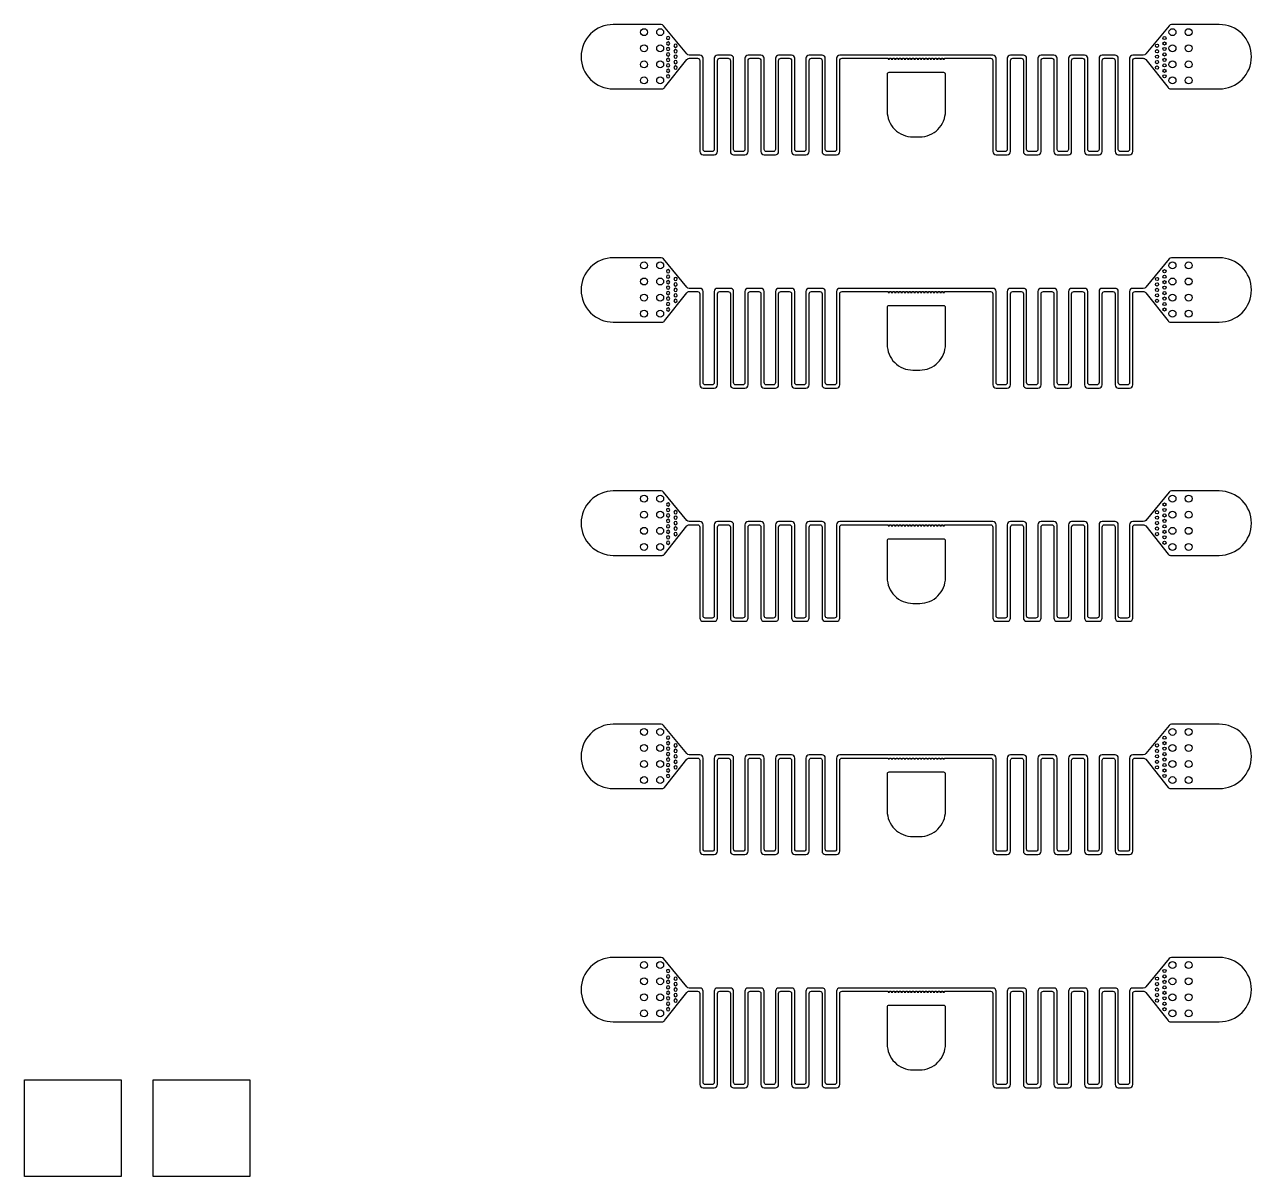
# Model space of a CAD drawing. Header units: millimetres. Extents: x -41.5 to 41.5, y -33 to 36.3.
# Drawn here: x -41.55 to -3.41, y 0.5 to 36.3 of the extents above; entities that cross this region are included whole.
import ezdxf

# ---------------------------------------------------------------- set-up
doc = ezdxf.new("R2010")
doc.units = ezdxf.units.MM

# ---------------------------------------------------------------- blocks, each defined once
blk = doc.blocks.new('*U282')
blk.add_circle((0, 0), 0.05)
blk = doc.blocks.new('*U283')
at = {"color": 0, "linetype": 'ByBlock', "lineweight": -2, "transparency": 16777216}
for p in [(0, 1.19), (0, 1.02), (0, 0.85), (0, 0.68), (0, 0.51), (0, 0.34), (0, 0.17), (0, 0)]:
    blk.add_blockref('*U282', p, dxfattribs=at)
blk = doc.blocks.new('*U284')
blk.add_circle((0, 0), 0.05)
blk = doc.blocks.new('*U277')
at = {"color": 0, "linetype": 'ByBlock', "lineweight": -2, "transparency": 16777216}
for p in [(0, 0.68), (0, 0.51), (0, 0.34), (0, 0.17), (0, 0)]:
    blk.add_blockref('*U284', p, dxfattribs=at)
blk = doc.blocks.new('*U279')
blk.add_circle((0, 0), 0.05)
blk = doc.blocks.new('*U278')
at = {"color": 0, "linetype": 'ByBlock', "lineweight": -2, "transparency": 16777216}
for p in [(0, 1.19), (0, 1.02), (0, 0.85), (0, 0.68), (0, 0.51), (0, 0.34), (0, 0.17), (0, 0)]:
    blk.add_blockref('*U279', p, dxfattribs=at)
blk = doc.blocks.new('*U280')
blk.add_circle((0, 0), 0.05)
blk = doc.blocks.new('*U281')
at = {"color": 0, "linetype": 'ByBlock', "lineweight": -2, "transparency": 16777216}
for p in [(0, 0.68), (0, 0.51), (0, 0.34), (0, 0.17), (0, 0)]:
    blk.add_blockref('*U280', p, dxfattribs=at)
blk = doc.blocks.new('*U290')
blk.add_circle((0, 0), 0.05)
blk = doc.blocks.new('*U291')
at = {"color": 0, "linetype": 'ByBlock', "lineweight": -2, "transparency": 16777216}
for p in [(0, 1.19), (0, 1.02), (0, 0.85), (0, 0.68), (0, 0.51), (0, 0.34), (0, 0.17), (0, 0)]:
    blk.add_blockref('*U290', p, dxfattribs=at)
blk = doc.blocks.new('*U292')
blk.add_circle((0, 0), 0.05)
blk = doc.blocks.new('*U285')
at = {"color": 0, "linetype": 'ByBlock', "lineweight": -2, "transparency": 16777216}
for p in [(0, 0.68), (0, 0.51), (0, 0.34), (0, 0.17), (0, 0)]:
    blk.add_blockref('*U292', p, dxfattribs=at)
blk = doc.blocks.new('*U287')
blk.add_circle((0, 0), 0.05)
blk = doc.blocks.new('*U286')
at = {"color": 0, "linetype": 'ByBlock', "lineweight": -2, "transparency": 16777216}
for p in [(0, 1.19), (0, 1.02), (0, 0.85), (0, 0.68), (0, 0.51), (0, 0.34), (0, 0.17), (0, 0)]:
    blk.add_blockref('*U287', p, dxfattribs=at)
blk = doc.blocks.new('*U288')
blk.add_circle((0, 0), 0.05)
blk = doc.blocks.new('*U289')
at = {"color": 0, "linetype": 'ByBlock', "lineweight": -2, "transparency": 16777216}
for p in [(0, 0.68), (0, 0.51), (0, 0.34), (0, 0.17), (0, 0)]:
    blk.add_blockref('*U288', p, dxfattribs=at)
blk = doc.blocks.new('*U298')
blk.add_circle((0, 0), 0.05)
blk = doc.blocks.new('*U299')
at = {"color": 0, "linetype": 'ByBlock', "lineweight": -2, "transparency": 16777216}
for p in [(0, 1.19), (0, 1.02), (0, 0.85), (0, 0.68), (0, 0.51), (0, 0.34), (0, 0.17), (0, 0)]:
    blk.add_blockref('*U298', p, dxfattribs=at)
blk = doc.blocks.new('*U300')
blk.add_circle((0, 0), 0.05)
blk = doc.blocks.new('*U293')
at = {"color": 0, "linetype": 'ByBlock', "lineweight": -2, "transparency": 16777216}
for p in [(0, 0.68), (0, 0.51), (0, 0.34), (0, 0.17), (0, 0)]:
    blk.add_blockref('*U300', p, dxfattribs=at)
blk = doc.blocks.new('*U295')
blk.add_circle((0, 0), 0.05)
blk = doc.blocks.new('*U294')
at = {"color": 0, "linetype": 'ByBlock', "lineweight": -2, "transparency": 16777216}
for p in [(0, 1.19), (0, 1.02), (0, 0.85), (0, 0.68), (0, 0.51), (0, 0.34), (0, 0.17), (0, 0)]:
    blk.add_blockref('*U295', p, dxfattribs=at)
blk = doc.blocks.new('*U296')
blk.add_circle((0, 0), 0.05)
blk = doc.blocks.new('*U297')
at = {"color": 0, "linetype": 'ByBlock', "lineweight": -2, "transparency": 16777216}
for p in [(0, 0.68), (0, 0.51), (0, 0.34), (0, 0.17), (0, 0)]:
    blk.add_blockref('*U296', p, dxfattribs=at)
blk = doc.blocks.new('*U306')
blk.add_circle((0, 0), 0.05)
blk = doc.blocks.new('*U307')
at = {"color": 0, "linetype": 'ByBlock', "lineweight": -2, "transparency": 16777216}
for p in [(0, 1.19), (0, 1.02), (0, 0.85), (0, 0.68), (0, 0.51), (0, 0.34), (0, 0.17), (0, 0)]:
    blk.add_blockref('*U306', p, dxfattribs=at)
blk = doc.blocks.new('*U308')
blk.add_circle((0, 0), 0.05)
blk = doc.blocks.new('*U301')
at = {"color": 0, "linetype": 'ByBlock', "lineweight": -2, "transparency": 16777216}
for p in [(0, 0.68), (0, 0.51), (0, 0.34), (0, 0.17), (0, 0)]:
    blk.add_blockref('*U308', p, dxfattribs=at)
blk = doc.blocks.new('*U303')
blk.add_circle((0, 0), 0.05)
blk = doc.blocks.new('*U302')
at = {"color": 0, "linetype": 'ByBlock', "lineweight": -2, "transparency": 16777216}
for p in [(0, 1.19), (0, 1.02), (0, 0.85), (0, 0.68), (0, 0.51), (0, 0.34), (0, 0.17), (0, 0)]:
    blk.add_blockref('*U303', p, dxfattribs=at)
blk = doc.blocks.new('*U304')
blk.add_circle((0, 0), 0.05)
blk = doc.blocks.new('*U305')
at = {"color": 0, "linetype": 'ByBlock', "lineweight": -2, "transparency": 16777216}
for p in [(0, 0.68), (0, 0.51), (0, 0.34), (0, 0.17), (0, 0)]:
    blk.add_blockref('*U304', p, dxfattribs=at)
blk = doc.blocks.new('*U314')
blk.add_circle((0, 0), 0.05)
blk = doc.blocks.new('*U315')
at = {"color": 0, "linetype": 'ByBlock', "lineweight": -2, "transparency": 16777216}
for p in [(0, 1.19), (0, 1.02), (0, 0.85), (0, 0.68), (0, 0.51), (0, 0.34), (0, 0.17), (0, 0)]:
    blk.add_blockref('*U314', p, dxfattribs=at)
blk = doc.blocks.new('*U316')
blk.add_circle((0, 0), 0.05)
blk = doc.blocks.new('*U309')
at = {"color": 0, "linetype": 'ByBlock', "lineweight": -2, "transparency": 16777216}
for p in [(0, 0.68), (0, 0.51), (0, 0.34), (0, 0.17), (0, 0)]:
    blk.add_blockref('*U316', p, dxfattribs=at)
blk = doc.blocks.new('*U311')
blk.add_circle((0, 0), 0.05)
blk = doc.blocks.new('*U310')
at = {"color": 0, "linetype": 'ByBlock', "lineweight": -2, "transparency": 16777216}
for p in [(0, 1.19), (0, 1.02), (0, 0.85), (0, 0.68), (0, 0.51), (0, 0.34), (0, 0.17), (0, 0)]:
    blk.add_blockref('*U311', p, dxfattribs=at)
blk = doc.blocks.new('*U312')
blk.add_circle((0, 0), 0.05)
blk = doc.blocks.new('*U313')
at = {"color": 0, "linetype": 'ByBlock', "lineweight": -2, "transparency": 16777216}
for p in [(0, 0.68), (0, 0.51), (0, 0.34), (0, 0.17), (0, 0)]:
    blk.add_blockref('*U312', p, dxfattribs=at)

msp = doc.modelspace()

# ---------------------------------------------------------------- linework, layer by layer
for points in [[(-13.505, 35.255), (-13.505, 35.225), (-13.455, 35.225), (-13.455, 35.255), (-13.405, 35.255), (-13.405, 35.225), (-13.355, 35.225), (-13.355, 35.255), (-13.304, 35.255), (-13.304, 35.225), (-13.254, 35.225), (-13.254, 35.255), (-13.204, 35.255), (-13.204, 35.225), (-13.154, 35.225), (-13.154, 35.255), (-13.103, 35.255), (-13.103, 35.225), (-13.053, 35.225), (-13.053, 35.255), (-13.003, 35.255), (-13.003, 35.225), (-12.953, 35.225), (-12.953, 35.255), (-12.023, 35.255), (-11.523, 35.255, -0.414214), (-11.453, 35.185), (-11.453, 32.355, 0.414214), (-11.353, 32.255), (-11.053, 32.255), (-11.003, 32.255, 0.414214), (-10.903, 32.355), (-10.903, 35.185, -0.414214), (-10.833, 35.255), (-10.573, 35.255, -0.414214), (-10.503, 35.185), (-10.503, 32.355, 0.414214), (-10.403, 32.255), (-10.103, 32.255), (-10.053, 32.255, 0.414214), (-9.953, 32.355), (-9.953, 35.185, -0.414214), (-9.883, 35.255), (-9.623, 35.255, -0.414214), (-9.553, 35.185), (-9.553, 32.355, 0.414214), (-9.453, 32.255), (-9.153, 32.255), (-9.103, 32.255, 0.414214), (-9.003, 32.355), (-9.003, 35.185, -0.414214), (-8.933, 35.255), (-8.673, 35.255, -0.414214), (-8.603, 35.185), (-8.603, 32.355, 0.414214), (-8.503, 32.255), (-8.203, 32.255), (-8.153, 32.255, 0.414214), (-8.053, 32.355), (-8.053, 35.185, -0.414214), (-7.983, 35.255), (-7.723, 35.255, -0.414214), (-7.653, 35.185), (-7.653, 32.355, 0.414214), (-7.553, 32.255), (-7.253, 32.255), (-7.203, 32.255, 0.414214), (-7.103, 32.355), (-7.103, 35.185, -0.414214), (-7.033, 35.255), (-6.778, 35.255, -0.228975), (-6.699, 35.217), (-6.006, 34.343, 0.228975), (-5.928, 34.305), (-4.476, 34.305), (-4.415, 34.305, 0.414214), (-3.415, 35.305, 0.414214), (-4.415, 36.305), (-5.898, 36.305, 0.223992), (-5.975, 36.268), (-6.698, 35.391, -0.223992), (-6.776, 35.355), (-7.103, 35.355, 0.414214), (-7.203, 35.255), (-7.203, 32.425, -0.414214), (-7.273, 32.355), (-7.483, 32.355, -0.414214), (-7.553, 32.425), (-7.553, 35.255, 0.414214), (-7.653, 35.355), (-7.753, 35.355), (-8.053, 35.355, 0.414214), (-8.153, 35.255), (-8.153, 32.425, -0.414214), (-8.223, 32.355), (-8.433, 32.355, -0.414214), (-8.503, 32.425), (-8.503, 35.255, 0.414214), (-8.603, 35.355), (-8.703, 35.355), (-9.003, 35.355, 0.414214), (-9.103, 35.255), (-9.103, 32.425, -0.414214), (-9.173, 32.355), (-9.383, 32.355, -0.414214), (-9.453, 32.425), (-9.453, 35.255, 0.414214), (-9.553, 35.355), (-9.653, 35.355), (-9.953, 35.355, 0.414214), (-10.053, 35.255), (-10.053, 32.425, -0.414214), (-10.123, 32.355), (-10.333, 32.355, -0.414214), (-10.403, 32.425), (-10.403, 35.255, 0.414214), (-10.503, 35.355), (-10.603, 35.355), (-10.903, 35.355, 0.414214), (-11.003, 35.255), (-11.003, 32.425, -0.414214), (-11.073, 32.355), (-11.283, 32.355, -0.414214), (-11.353, 32.425), (-11.353, 35.255, 0.414214), (-11.453, 35.355), (-11.503, 35.355), (-12.003, 35.355), (-15.66, 35.355), (-16.21, 35.355, 0.414214), (-16.31, 35.255), (-16.31, 32.425, -0.414214), (-16.38, 32.355), (-16.59, 32.355, -0.414214), (-16.66, 32.425), (-16.66, 35.255, 0.414214), (-16.76, 35.355), (-17.06, 35.355), (-17.16, 35.355, 0.414214), (-17.26, 35.255), (-17.26, 32.425, -0.414214), (-17.33, 32.355), (-17.54, 32.355, -0.414214), (-17.61, 32.425), (-17.61, 35.255, 0.414214), (-17.71, 35.355), (-18.01, 35.355), (-18.11, 35.355, 0.414214), (-18.21, 35.255), (-18.21, 32.425, -0.414214), (-18.28, 32.355), (-18.49, 32.355, -0.414214), (-18.56, 32.425), (-18.56, 35.255, 0.414214), (-18.66, 35.355), (-18.96, 35.355), (-19.06, 35.355, 0.414214), (-19.16, 35.255), (-19.16, 32.425, -0.414214), (-19.23, 32.355), (-19.44, 32.355, -0.414214), (-19.51, 32.425), (-19.51, 35.255, 0.414214), (-19.61, 35.355), (-19.91, 35.355), (-20.01, 35.355, 0.414214), (-20.11, 35.255), (-20.11, 32.425, -0.414214), (-20.18, 32.355), (-20.39, 32.355, -0.414214), (-20.46, 32.425), (-20.46, 35.255, 0.414214), (-20.56, 35.355), (-20.887, 35.355, -0.223992), (-20.964, 35.391), (-21.687, 36.268, 0.223992), (-21.765, 36.305), (-23.248, 36.305, 0.414214), (-24.248, 35.305, 0.414214), (-23.248, 34.305), (-23.187, 34.305), (-21.735, 34.305, 0.228975), (-21.657, 34.343), (-20.964, 35.217, -0.228975), (-20.885, 35.255), (-20.63, 35.255, -0.414214), (-20.56, 35.185), (-20.56, 32.355, 0.414214), (-20.46, 32.255), (-20.41, 32.255), (-20.11, 32.255, 0.414214), (-20.01, 32.355), (-20.01, 35.185, -0.414214), (-19.94, 35.255), (-19.68, 35.255, -0.414214), (-19.61, 35.185), (-19.61, 32.355, 0.414214), (-19.51, 32.255), (-19.46, 32.255), (-19.16, 32.255, 0.414214), (-19.06, 32.355), (-19.06, 35.185, -0.414214), (-18.99, 35.255), (-18.73, 35.255, -0.414214), (-18.66, 35.185), (-18.66, 32.355, 0.414214), (-18.56, 32.255), (-18.51, 32.255), (-18.21, 32.255, 0.414214), (-18.11, 32.355), (-18.11, 35.185, -0.414214), (-18.04, 35.255), (-17.78, 35.255, -0.414214), (-17.71, 35.185), (-17.71, 32.355, 0.414214), (-17.61, 32.255), (-17.56, 32.255), (-17.26, 32.255, 0.414214), (-17.16, 32.355), (-17.16, 35.185, -0.414214), (-17.09, 35.255), (-16.83, 35.255, -0.414214), (-16.76, 35.185), (-16.76, 32.355, 0.414214), (-16.66, 32.255), (-16.61, 32.255), (-16.31, 32.255, 0.414214), (-16.21, 32.355), (-16.21, 35.185, -0.414214), (-16.14, 35.255), (-15.64, 35.255), (-14.71, 35.255), (-14.71, 35.225), (-14.66, 35.225), (-14.66, 35.255), (-14.609, 35.255), (-14.609, 35.225), (-14.559, 35.225), (-14.559, 35.255), (-14.509, 35.255), (-14.509, 35.225), (-14.459, 35.225), (-14.459, 35.255), (-14.409, 35.255), (-14.409, 35.225), (-14.359, 35.225), (-14.359, 35.255), (-14.308, 35.255), (-14.308, 35.225), (-14.258, 35.225), (-14.258, 35.255), (-14.208, 35.255), (-14.208, 35.225), (-14.158, 35.225), (-14.158, 35.255), (-14.108, 35.255), (-14.108, 35.225), (-14.058, 35.225), (-14.058, 35.255), (-14.007, 35.255), (-14.007, 35.225), (-13.957, 35.225), (-13.957, 35.255), (-13.907, 35.255), (-13.907, 35.225), (-13.857, 35.225), (-13.857, 35.255), (-13.806, 35.255), (-13.806, 35.225), (-13.756, 35.225), (-13.756, 35.255), (-13.706, 35.255), (-13.706, 35.225), (-13.656, 35.225), (-13.656, 35.255), (-13.605, 35.255), (-13.605, 35.225), (-13.555, 35.225), (-13.555, 35.255)], [(-14.682, 34.812), (-14.687, 34.812), (-14.687, 34.812), (-14.687, 34.812, 0.414214), (-14.737, 34.762), (-14.737, 33.612, 0.414214), (-13.937, 32.812), (-13.725, 32.812, 0.414214), (-12.925, 33.612), (-12.925, 34.762, 0.414214), (-12.975, 34.812), (-12.975, 34.812), (-12.98, 34.812), (-13.076, 34.812), (-13.081, 34.812), (-13.176, 34.812), (-13.181, 34.812), (-13.277, 34.812), (-13.282, 34.812), (-13.377, 34.812), (-13.382, 34.812), (-13.478, 34.812), (-13.483, 34.812), (-13.578, 34.812), (-13.583, 34.812), (-13.678, 34.812), (-13.683, 34.812), (-13.779, 34.812), (-13.784, 34.812), (-13.879, 34.812), (-13.884, 34.812), (-13.98, 34.812), (-13.985, 34.812), (-14.08, 34.812), (-14.085, 34.812), (-14.18, 34.812), (-14.185, 34.812), (-14.281, 34.812), (-14.286, 34.812), (-14.381, 34.812), (-14.386, 34.812), (-14.482, 34.812), (-14.487, 34.812), (-14.582, 34.812), (-14.587, 34.812)], [(-13.505, 28.005), (-13.505, 27.975), (-13.455, 27.975), (-13.455, 28.005), (-13.405, 28.005), (-13.405, 27.975), (-13.355, 27.975), (-13.355, 28.005), (-13.304, 28.005), (-13.304, 27.975), (-13.254, 27.975), (-13.254, 28.005), (-13.204, 28.005), (-13.204, 27.975), (-13.154, 27.975), (-13.154, 28.005), (-13.103, 28.005), (-13.103, 27.975), (-13.053, 27.975), (-13.053, 28.005), (-13.003, 28.005), (-13.003, 27.975), (-12.953, 27.975), (-12.953, 28.005), (-12.023, 28.005), (-11.523, 28.005, -0.414214), (-11.453, 27.935), (-11.453, 25.105, 0.414214), (-11.353, 25.005), (-11.053, 25.005), (-11.003, 25.005, 0.414214), (-10.903, 25.105), (-10.903, 27.935, -0.414214), (-10.833, 28.005), (-10.573, 28.005, -0.414214), (-10.503, 27.935), (-10.503, 25.105, 0.414214), (-10.403, 25.005), (-10.103, 25.005), (-10.053, 25.005, 0.414214), (-9.953, 25.105), (-9.953, 27.935, -0.414214), (-9.883, 28.005), (-9.623, 28.005, -0.414214), (-9.553, 27.935), (-9.553, 25.105, 0.414214), (-9.453, 25.005), (-9.153, 25.005), (-9.103, 25.005, 0.414214), (-9.003, 25.105), (-9.003, 27.935, -0.414214), (-8.933, 28.005), (-8.673, 28.005, -0.414214), (-8.603, 27.935), (-8.603, 25.105, 0.414214), (-8.503, 25.005), (-8.203, 25.005), (-8.153, 25.005, 0.414214), (-8.053, 25.105), (-8.053, 27.935, -0.414214), (-7.983, 28.005), (-7.723, 28.005, -0.414214), (-7.653, 27.935), (-7.653, 25.105, 0.414214), (-7.553, 25.005), (-7.253, 25.005), (-7.203, 25.005, 0.414214), (-7.103, 25.105), (-7.103, 27.935, -0.414214), (-7.033, 28.005), (-6.778, 28.005, -0.228975), (-6.699, 27.967), (-6.006, 27.093, 0.228975), (-5.928, 27.055), (-4.476, 27.055), (-4.415, 27.055, 0.414214), (-3.415, 28.055, 0.414214), (-4.415, 29.055), (-5.898, 29.055, 0.223992), (-5.975, 29.019), (-6.698, 28.142, -0.223992), (-6.776, 28.105), (-7.103, 28.105, 0.414214), (-7.203, 28.005), (-7.203, 25.175, -0.414214), (-7.273, 25.105), (-7.483, 25.105, -0.414214), (-7.553, 25.175), (-7.553, 28.005, 0.414214), (-7.653, 28.105), (-7.753, 28.105), (-8.053, 28.105, 0.414214), (-8.153, 28.005), (-8.153, 25.175, -0.414214), (-8.223, 25.105), (-8.433, 25.105, -0.414214), (-8.503, 25.175), (-8.503, 28.005, 0.414214), (-8.603, 28.105), (-8.703, 28.105), (-9.003, 28.105, 0.414214), (-9.103, 28.005), (-9.103, 25.175, -0.414214), (-9.173, 25.105), (-9.383, 25.105, -0.414214), (-9.453, 25.175), (-9.453, 28.005, 0.414214), (-9.553, 28.105), (-9.653, 28.105), (-9.953, 28.105, 0.414214), (-10.053, 28.005), (-10.053, 25.175, -0.414214), (-10.123, 25.105), (-10.333, 25.105, -0.414214), (-10.403, 25.175), (-10.403, 28.005, 0.414214), (-10.503, 28.105), (-10.603, 28.105), (-10.903, 28.105, 0.414214), (-11.003, 28.005), (-11.003, 25.175, -0.414214), (-11.073, 25.105), (-11.283, 25.105, -0.414214), (-11.353, 25.175), (-11.353, 28.005, 0.414214), (-11.453, 28.105), (-11.503, 28.105), (-12.003, 28.105), (-15.66, 28.105), (-16.21, 28.105, 0.414214), (-16.31, 28.005), (-16.31, 25.175, -0.414214), (-16.38, 25.105), (-16.59, 25.105, -0.414214), (-16.66, 25.175), (-16.66, 28.005, 0.414214), (-16.76, 28.105), (-17.06, 28.105), (-17.16, 28.105, 0.414214), (-17.26, 28.005), (-17.26, 25.175, -0.414214), (-17.33, 25.105), (-17.54, 25.105, -0.414214), (-17.61, 25.175), (-17.61, 28.005, 0.414214), (-17.71, 28.105), (-18.01, 28.105), (-18.11, 28.105, 0.414214), (-18.21, 28.005), (-18.21, 25.175, -0.414214), (-18.28, 25.105), (-18.49, 25.105, -0.414214), (-18.56, 25.175), (-18.56, 28.005, 0.414214), (-18.66, 28.105), (-18.96, 28.105), (-19.06, 28.105, 0.414214), (-19.16, 28.005), (-19.16, 25.175, -0.414214), (-19.23, 25.105), (-19.44, 25.105, -0.414214), (-19.51, 25.175), (-19.51, 28.005, 0.414214), (-19.61, 28.105), (-19.91, 28.105), (-20.01, 28.105, 0.414214), (-20.11, 28.005), (-20.11, 25.175, -0.414214), (-20.18, 25.105), (-20.39, 25.105, -0.414214), (-20.46, 25.175), (-20.46, 28.005, 0.414214), (-20.56, 28.105), (-20.887, 28.105, -0.223992), (-20.964, 28.142), (-21.687, 29.019, 0.223992), (-21.765, 29.055), (-23.248, 29.055, 0.414214), (-24.248, 28.055, 0.414214), (-23.248, 27.055), (-23.187, 27.055), (-21.735, 27.055, 0.228975), (-21.657, 27.093), (-20.964, 27.967, -0.228975), (-20.885, 28.005), (-20.63, 28.005, -0.414214), (-20.56, 27.935), (-20.56, 25.105, 0.414214), (-20.46, 25.005), (-20.41, 25.005), (-20.11, 25.005, 0.414214), (-20.01, 25.105), (-20.01, 27.935, -0.414214), (-19.94, 28.005), (-19.68, 28.005, -0.414214), (-19.61, 27.935), (-19.61, 25.105, 0.414214), (-19.51, 25.005), (-19.46, 25.005), (-19.16, 25.005, 0.414214), (-19.06, 25.105), (-19.06, 27.935, -0.414214), (-18.99, 28.005), (-18.73, 28.005, -0.414214), (-18.66, 27.935), (-18.66, 25.105, 0.414214), (-18.56, 25.005), (-18.51, 25.005), (-18.21, 25.005, 0.414214), (-18.11, 25.105), (-18.11, 27.935, -0.414214), (-18.04, 28.005), (-17.78, 28.005, -0.414214), (-17.71, 27.935), (-17.71, 25.105, 0.414214), (-17.61, 25.005), (-17.56, 25.005), (-17.26, 25.005, 0.414214), (-17.16, 25.105), (-17.16, 27.935, -0.414214), (-17.09, 28.005), (-16.83, 28.005, -0.414214), (-16.76, 27.935), (-16.76, 25.105, 0.414214), (-16.66, 25.005), (-16.61, 25.005), (-16.31, 25.005, 0.414214), (-16.21, 25.105), (-16.21, 27.935, -0.414214), (-16.14, 28.005), (-15.64, 28.005), (-14.71, 28.005), (-14.71, 27.975), (-14.66, 27.975), (-14.66, 28.005), (-14.609, 28.005), (-14.609, 27.975), (-14.559, 27.975), (-14.559, 28.005), (-14.509, 28.005), (-14.509, 27.975), (-14.459, 27.975), (-14.459, 28.005), (-14.409, 28.005), (-14.409, 27.975), (-14.359, 27.975), (-14.359, 28.005), (-14.308, 28.005), (-14.308, 27.975), (-14.258, 27.975), (-14.258, 28.005), (-14.208, 28.005), (-14.208, 27.975), (-14.158, 27.975), (-14.158, 28.005), (-14.108, 28.005), (-14.108, 27.975), (-14.058, 27.975), (-14.058, 28.005), (-14.007, 28.005), (-14.007, 27.975), (-13.957, 27.975), (-13.957, 28.005), (-13.907, 28.005), (-13.907, 27.975), (-13.857, 27.975), (-13.857, 28.005), (-13.806, 28.005), (-13.806, 27.975), (-13.756, 27.975), (-13.756, 28.005), (-13.706, 28.005), (-13.706, 27.975), (-13.656, 27.975), (-13.656, 28.005), (-13.605, 28.005), (-13.605, 27.975), (-13.555, 27.975), (-13.555, 28.005)], [(-14.682, 27.563), (-14.687, 27.563), (-14.687, 27.563), (-14.687, 27.563, 0.414214), (-14.737, 27.513), (-14.737, 26.363, 0.414214), (-13.937, 25.563), (-13.725, 25.563, 0.414214), (-12.925, 26.363), (-12.925, 27.513, 0.414214), (-12.975, 27.563), (-12.975, 27.563), (-12.98, 27.563), (-13.076, 27.563), (-13.081, 27.563), (-13.176, 27.563), (-13.181, 27.563), (-13.277, 27.563), (-13.282, 27.563), (-13.377, 27.563), (-13.382, 27.563), (-13.478, 27.563), (-13.483, 27.563), (-13.578, 27.563), (-13.583, 27.563), (-13.678, 27.563), (-13.683, 27.563), (-13.779, 27.563), (-13.784, 27.563), (-13.879, 27.563), (-13.884, 27.563), (-13.98, 27.563), (-13.985, 27.563), (-14.08, 27.563), (-14.085, 27.563), (-14.18, 27.563), (-14.185, 27.563), (-14.281, 27.563), (-14.286, 27.563), (-14.381, 27.563), (-14.386, 27.563), (-14.482, 27.563), (-14.487, 27.563), (-14.582, 27.563), (-14.587, 27.563)], [(-13.505, 20.756), (-13.505, 20.726), (-13.455, 20.726), (-13.455, 20.756), (-13.405, 20.756), (-13.405, 20.726), (-13.355, 20.726), (-13.355, 20.756), (-13.304, 20.756), (-13.304, 20.726), (-13.254, 20.726), (-13.254, 20.756), (-13.204, 20.756), (-13.204, 20.726), (-13.154, 20.726), (-13.154, 20.756), (-13.103, 20.756), (-13.103, 20.726), (-13.053, 20.726), (-13.053, 20.756), (-13.003, 20.756), (-13.003, 20.726), (-12.953, 20.726), (-12.953, 20.756), (-12.023, 20.756), (-11.523, 20.756, -0.414214), (-11.453, 20.686), (-11.453, 17.856, 0.414214), (-11.353, 17.756), (-11.053, 17.756), (-11.003, 17.756, 0.414214), (-10.903, 17.856), (-10.903, 20.686, -0.414214), (-10.833, 20.756), (-10.573, 20.756, -0.414214), (-10.503, 20.686), (-10.503, 17.856, 0.414214), (-10.403, 17.756), (-10.103, 17.756), (-10.053, 17.756, 0.414214), (-9.953, 17.856), (-9.953, 20.686, -0.414214), (-9.883, 20.756), (-9.623, 20.756, -0.414214), (-9.553, 20.686), (-9.553, 17.856, 0.414214), (-9.453, 17.756), (-9.153, 17.756), (-9.103, 17.756, 0.414214), (-9.003, 17.856), (-9.003, 20.686, -0.414214), (-8.933, 20.756), (-8.673, 20.756, -0.414214), (-8.603, 20.686), (-8.603, 17.856, 0.414214), (-8.503, 17.756), (-8.203, 17.756), (-8.153, 17.756, 0.414214), (-8.053, 17.856), (-8.053, 20.686, -0.414214), (-7.983, 20.756), (-7.723, 20.756, -0.414214), (-7.653, 20.686), (-7.653, 17.856, 0.414214), (-7.553, 17.756), (-7.253, 17.756), (-7.203, 17.756, 0.414214), (-7.103, 17.856), (-7.103, 20.686, -0.414214), (-7.033, 20.756), (-6.778, 20.756, -0.228975), (-6.699, 20.718), (-6.006, 19.844, 0.228975), (-5.928, 19.806), (-4.476, 19.806), (-4.415, 19.806, 0.414214), (-3.415, 20.806, 0.414214), (-4.415, 21.806), (-5.898, 21.806, 0.223992), (-5.975, 21.769), (-6.698, 20.892, -0.223992), (-6.776, 20.856), (-7.103, 20.856, 0.414214), (-7.203, 20.756), (-7.203, 17.926, -0.414214), (-7.273, 17.856), (-7.483, 17.856, -0.414214), (-7.553, 17.926), (-7.553, 20.756, 0.414214), (-7.653, 20.856), (-7.753, 20.856), (-8.053, 20.856, 0.414214), (-8.153, 20.756), (-8.153, 17.926, -0.414214), (-8.223, 17.856), (-8.433, 17.856, -0.414214), (-8.503, 17.926), (-8.503, 20.756, 0.414214), (-8.603, 20.856), (-8.703, 20.856), (-9.003, 20.856, 0.414214), (-9.103, 20.756), (-9.103, 17.926, -0.414214), (-9.173, 17.856), (-9.383, 17.856, -0.414214), (-9.453, 17.926), (-9.453, 20.756, 0.414214), (-9.553, 20.856), (-9.653, 20.856), (-9.953, 20.856, 0.414214), (-10.053, 20.756), (-10.053, 17.926, -0.414214), (-10.123, 17.856), (-10.333, 17.856, -0.414214), (-10.403, 17.926), (-10.403, 20.756, 0.414214), (-10.503, 20.856), (-10.603, 20.856), (-10.903, 20.856, 0.414214), (-11.003, 20.756), (-11.003, 17.926, -0.414214), (-11.073, 17.856), (-11.283, 17.856, -0.414214), (-11.353, 17.926), (-11.353, 20.756, 0.414214), (-11.453, 20.856), (-11.503, 20.856), (-12.003, 20.856), (-15.66, 20.856), (-16.21, 20.856, 0.414214), (-16.31, 20.756), (-16.31, 17.926, -0.414214), (-16.38, 17.856), (-16.59, 17.856, -0.414214), (-16.66, 17.926), (-16.66, 20.756, 0.414214), (-16.76, 20.856), (-17.06, 20.856), (-17.16, 20.856, 0.414214), (-17.26, 20.756), (-17.26, 17.926, -0.414214), (-17.33, 17.856), (-17.54, 17.856, -0.414214), (-17.61, 17.926), (-17.61, 20.756, 0.414214), (-17.71, 20.856), (-18.01, 20.856), (-18.11, 20.856, 0.414214), (-18.21, 20.756), (-18.21, 17.926, -0.414214), (-18.28, 17.856), (-18.49, 17.856, -0.414214), (-18.56, 17.926), (-18.56, 20.756, 0.414214), (-18.66, 20.856), (-18.96, 20.856), (-19.06, 20.856, 0.414214), (-19.16, 20.756), (-19.16, 17.926, -0.414214), (-19.23, 17.856), (-19.44, 17.856, -0.414214), (-19.51, 17.926), (-19.51, 20.756, 0.414214), (-19.61, 20.856), (-19.91, 20.856), (-20.01, 20.856, 0.414214), (-20.11, 20.756), (-20.11, 17.926, -0.414214), (-20.18, 17.856), (-20.39, 17.856, -0.414214), (-20.46, 17.926), (-20.46, 20.756, 0.414214), (-20.56, 20.856), (-20.887, 20.856, -0.223992), (-20.964, 20.892), (-21.687, 21.769, 0.223992), (-21.765, 21.806), (-23.248, 21.806, 0.414214), (-24.248, 20.806, 0.414214), (-23.248, 19.806), (-23.187, 19.806), (-21.735, 19.806, 0.228975), (-21.657, 19.844), (-20.964, 20.718, -0.228975), (-20.885, 20.756), (-20.63, 20.756, -0.414214), (-20.56, 20.686), (-20.56, 17.856, 0.414214), (-20.46, 17.756), (-20.41, 17.756), (-20.11, 17.756, 0.414214), (-20.01, 17.856), (-20.01, 20.686, -0.414214), (-19.94, 20.756), (-19.68, 20.756, -0.414214), (-19.61, 20.686), (-19.61, 17.856, 0.414214), (-19.51, 17.756), (-19.46, 17.756), (-19.16, 17.756, 0.414214), (-19.06, 17.856), (-19.06, 20.686, -0.414214), (-18.99, 20.756), (-18.73, 20.756, -0.414214), (-18.66, 20.686), (-18.66, 17.856, 0.414214), (-18.56, 17.756), (-18.51, 17.756), (-18.21, 17.756, 0.414214), (-18.11, 17.856), (-18.11, 20.686, -0.414214), (-18.04, 20.756), (-17.78, 20.756, -0.414214), (-17.71, 20.686), (-17.71, 17.856, 0.414214), (-17.61, 17.756), (-17.56, 17.756), (-17.26, 17.756, 0.414214), (-17.16, 17.856), (-17.16, 20.686, -0.414214), (-17.09, 20.756), (-16.83, 20.756, -0.414214), (-16.76, 20.686), (-16.76, 17.856, 0.414214), (-16.66, 17.756), (-16.61, 17.756), (-16.31, 17.756, 0.414214), (-16.21, 17.856), (-16.21, 20.686, -0.414214), (-16.14, 20.756), (-15.64, 20.756), (-14.71, 20.756), (-14.71, 20.726), (-14.66, 20.726), (-14.66, 20.756), (-14.609, 20.756), (-14.609, 20.726), (-14.559, 20.726), (-14.559, 20.756), (-14.509, 20.756), (-14.509, 20.726), (-14.459, 20.726), (-14.459, 20.756), (-14.409, 20.756), (-14.409, 20.726), (-14.359, 20.726), (-14.359, 20.756), (-14.308, 20.756), (-14.308, 20.726), (-14.258, 20.726), (-14.258, 20.756), (-14.208, 20.756), (-14.208, 20.726), (-14.158, 20.726), (-14.158, 20.756), (-14.108, 20.756), (-14.108, 20.726), (-14.058, 20.726), (-14.058, 20.756), (-14.007, 20.756), (-14.007, 20.726), (-13.957, 20.726), (-13.957, 20.756), (-13.907, 20.756), (-13.907, 20.726), (-13.857, 20.726), (-13.857, 20.756), (-13.806, 20.756), (-13.806, 20.726), (-13.756, 20.726), (-13.756, 20.756), (-13.706, 20.756), (-13.706, 20.726), (-13.656, 20.726), (-13.656, 20.756), (-13.605, 20.756), (-13.605, 20.726), (-13.555, 20.726), (-13.555, 20.756)], [(-14.682, 20.313), (-14.687, 20.313), (-14.687, 20.313), (-14.687, 20.313, 0.414214), (-14.737, 20.263), (-14.737, 19.113, 0.414214), (-13.937, 18.313), (-13.725, 18.313, 0.414214), (-12.925, 19.113), (-12.925, 20.263, 0.414214), (-12.975, 20.313), (-12.975, 20.313), (-12.98, 20.313), (-13.076, 20.313), (-13.081, 20.313), (-13.176, 20.313), (-13.181, 20.313), (-13.277, 20.313), (-13.282, 20.313), (-13.377, 20.313), (-13.382, 20.313), (-13.478, 20.313), (-13.483, 20.313), (-13.578, 20.313), (-13.583, 20.313), (-13.678, 20.313), (-13.683, 20.313), (-13.779, 20.313), (-13.784, 20.313), (-13.879, 20.313), (-13.884, 20.313), (-13.98, 20.313), (-13.985, 20.313), (-14.08, 20.313), (-14.085, 20.313), (-14.18, 20.313), (-14.185, 20.313), (-14.281, 20.313), (-14.286, 20.313), (-14.381, 20.313), (-14.386, 20.313), (-14.482, 20.313), (-14.487, 20.313), (-14.582, 20.313), (-14.587, 20.313)], [(-13.505, 13.506), (-13.505, 13.476), (-13.455, 13.476), (-13.455, 13.506), (-13.405, 13.506), (-13.405, 13.476), (-13.355, 13.476), (-13.355, 13.506), (-13.304, 13.506), (-13.304, 13.476), (-13.254, 13.476), (-13.254, 13.506), (-13.204, 13.506), (-13.204, 13.476), (-13.154, 13.476), (-13.154, 13.506), (-13.103, 13.506), (-13.103, 13.476), (-13.053, 13.476), (-13.053, 13.506), (-13.003, 13.506), (-13.003, 13.476), (-12.953, 13.476), (-12.953, 13.506), (-12.023, 13.506), (-11.523, 13.506, -0.414214), (-11.453, 13.436), (-11.453, 10.606, 0.414214), (-11.353, 10.506), (-11.053, 10.506), (-11.003, 10.506, 0.414214), (-10.903, 10.606), (-10.903, 13.436, -0.414214), (-10.833, 13.506), (-10.573, 13.506, -0.414214), (-10.503, 13.436), (-10.503, 10.606, 0.414214), (-10.403, 10.506), (-10.103, 10.506), (-10.053, 10.506, 0.414214), (-9.953, 10.606), (-9.953, 13.436, -0.414214), (-9.883, 13.506), (-9.623, 13.506, -0.414214), (-9.553, 13.436), (-9.553, 10.606, 0.414214), (-9.453, 10.506), (-9.153, 10.506), (-9.103, 10.506, 0.414214), (-9.003, 10.606), (-9.003, 13.436, -0.414214), (-8.933, 13.506), (-8.673, 13.506, -0.414214), (-8.603, 13.436), (-8.603, 10.606, 0.414214), (-8.503, 10.506), (-8.203, 10.506), (-8.153, 10.506, 0.414214), (-8.053, 10.606), (-8.053, 13.436, -0.414214), (-7.983, 13.506), (-7.723, 13.506, -0.414214), (-7.653, 13.436), (-7.653, 10.606, 0.414214), (-7.553, 10.506), (-7.253, 10.506), (-7.203, 10.506, 0.414214), (-7.103, 10.606), (-7.103, 13.436, -0.414214), (-7.033, 13.506), (-6.778, 13.506, -0.228975), (-6.699, 13.468), (-6.006, 12.594, 0.228975), (-5.928, 12.556), (-4.476, 12.556), (-4.415, 12.556, 0.414214), (-3.415, 13.556, 0.414214), (-4.415, 14.556), (-5.898, 14.556, 0.223992), (-5.975, 14.52), (-6.698, 13.643, -0.223992), (-6.776, 13.606), (-7.103, 13.606, 0.414214), (-7.203, 13.506), (-7.203, 10.676, -0.414214), (-7.273, 10.606), (-7.483, 10.606, -0.414214), (-7.553, 10.676), (-7.553, 13.506, 0.414214), (-7.653, 13.606), (-7.753, 13.606), (-8.053, 13.606, 0.414214), (-8.153, 13.506), (-8.153, 10.676, -0.414214), (-8.223, 10.606), (-8.433, 10.606, -0.414214), (-8.503, 10.676), (-8.503, 13.506, 0.414214), (-8.603, 13.606), (-8.703, 13.606), (-9.003, 13.606, 0.414214), (-9.103, 13.506), (-9.103, 10.676, -0.414214), (-9.173, 10.606), (-9.383, 10.606, -0.414214), (-9.453, 10.676), (-9.453, 13.506, 0.414214), (-9.553, 13.606), (-9.653, 13.606), (-9.953, 13.606, 0.414214), (-10.053, 13.506), (-10.053, 10.676, -0.414214), (-10.123, 10.606), (-10.333, 10.606, -0.414214), (-10.403, 10.676), (-10.403, 13.506, 0.414214), (-10.503, 13.606), (-10.603, 13.606), (-10.903, 13.606, 0.414214), (-11.003, 13.506), (-11.003, 10.676, -0.414214), (-11.073, 10.606), (-11.283, 10.606, -0.414214), (-11.353, 10.676), (-11.353, 13.506, 0.414214), (-11.453, 13.606), (-11.503, 13.606), (-12.003, 13.606), (-15.66, 13.606), (-16.21, 13.606, 0.414214), (-16.31, 13.506), (-16.31, 10.676, -0.414214), (-16.38, 10.606), (-16.59, 10.606, -0.414214), (-16.66, 10.676), (-16.66, 13.506, 0.414214), (-16.76, 13.606), (-17.06, 13.606), (-17.16, 13.606, 0.414214), (-17.26, 13.506), (-17.26, 10.676, -0.414214), (-17.33, 10.606), (-17.54, 10.606, -0.414214), (-17.61, 10.676), (-17.61, 13.506, 0.414214), (-17.71, 13.606), (-18.01, 13.606), (-18.11, 13.606, 0.414214), (-18.21, 13.506), (-18.21, 10.676, -0.414214), (-18.28, 10.606), (-18.49, 10.606, -0.414214), (-18.56, 10.676), (-18.56, 13.506, 0.414214), (-18.66, 13.606), (-18.96, 13.606), (-19.06, 13.606, 0.414214), (-19.16, 13.506), (-19.16, 10.676, -0.414214), (-19.23, 10.606), (-19.44, 10.606, -0.414214), (-19.51, 10.676), (-19.51, 13.506, 0.414214), (-19.61, 13.606), (-19.91, 13.606), (-20.01, 13.606, 0.414214), (-20.11, 13.506), (-20.11, 10.676, -0.414214), (-20.18, 10.606), (-20.39, 10.606, -0.414214), (-20.46, 10.676), (-20.46, 13.506, 0.414214), (-20.56, 13.606), (-20.887, 13.606, -0.223992), (-20.964, 13.643), (-21.687, 14.52, 0.223992), (-21.765, 14.556), (-23.248, 14.556, 0.414214), (-24.248, 13.556, 0.414214), (-23.248, 12.556), (-23.187, 12.556), (-21.735, 12.556, 0.228975), (-21.657, 12.594), (-20.964, 13.468, -0.228975), (-20.885, 13.506), (-20.63, 13.506, -0.414214), (-20.56, 13.436), (-20.56, 10.606, 0.414214), (-20.46, 10.506), (-20.41, 10.506), (-20.11, 10.506, 0.414214), (-20.01, 10.606), (-20.01, 13.436, -0.414214), (-19.94, 13.506), (-19.68, 13.506, -0.414214), (-19.61, 13.436), (-19.61, 10.606, 0.414214), (-19.51, 10.506), (-19.46, 10.506), (-19.16, 10.506, 0.414214), (-19.06, 10.606), (-19.06, 13.436, -0.414214), (-18.99, 13.506), (-18.73, 13.506, -0.414214), (-18.66, 13.436), (-18.66, 10.606, 0.414214), (-18.56, 10.506), (-18.51, 10.506), (-18.21, 10.506, 0.414214), (-18.11, 10.606), (-18.11, 13.436, -0.414214), (-18.04, 13.506), (-17.78, 13.506, -0.414214), (-17.71, 13.436), (-17.71, 10.606, 0.414214), (-17.61, 10.506), (-17.56, 10.506), (-17.26, 10.506, 0.414214), (-17.16, 10.606), (-17.16, 13.436, -0.414214), (-17.09, 13.506), (-16.83, 13.506, -0.414214), (-16.76, 13.436), (-16.76, 10.606, 0.414214), (-16.66, 10.506), (-16.61, 10.506), (-16.31, 10.506, 0.414214), (-16.21, 10.606), (-16.21, 13.436, -0.414214), (-16.14, 13.506), (-15.64, 13.506), (-14.71, 13.506), (-14.71, 13.476), (-14.66, 13.476), (-14.66, 13.506), (-14.609, 13.506), (-14.609, 13.476), (-14.559, 13.476), (-14.559, 13.506), (-14.509, 13.506), (-14.509, 13.476), (-14.459, 13.476), (-14.459, 13.506), (-14.409, 13.506), (-14.409, 13.476), (-14.359, 13.476), (-14.359, 13.506), (-14.308, 13.506), (-14.308, 13.476), (-14.258, 13.476), (-14.258, 13.506), (-14.208, 13.506), (-14.208, 13.476), (-14.158, 13.476), (-14.158, 13.506), (-14.108, 13.506), (-14.108, 13.476), (-14.058, 13.476), (-14.058, 13.506), (-14.007, 13.506), (-14.007, 13.476), (-13.957, 13.476), (-13.957, 13.506), (-13.907, 13.506), (-13.907, 13.476), (-13.857, 13.476), (-13.857, 13.506), (-13.806, 13.506), (-13.806, 13.476), (-13.756, 13.476), (-13.756, 13.506), (-13.706, 13.506), (-13.706, 13.476), (-13.656, 13.476), (-13.656, 13.506), (-13.605, 13.506), (-13.605, 13.476), (-13.555, 13.476), (-13.555, 13.506)], [(-14.682, 13.064), (-14.687, 13.064), (-14.687, 13.064), (-14.687, 13.064, 0.414214), (-14.737, 13.014), (-14.737, 11.864, 0.414214), (-13.937, 11.064), (-13.725, 11.064, 0.414214), (-12.925, 11.864), (-12.925, 13.014, 0.414214), (-12.975, 13.064), (-12.975, 13.064), (-12.98, 13.064), (-13.076, 13.064), (-13.081, 13.064), (-13.176, 13.064), (-13.181, 13.064), (-13.277, 13.064), (-13.282, 13.064), (-13.377, 13.064), (-13.382, 13.064), (-13.478, 13.064), (-13.483, 13.064), (-13.578, 13.064), (-13.583, 13.064), (-13.678, 13.064), (-13.683, 13.064), (-13.779, 13.064), (-13.784, 13.064), (-13.879, 13.064), (-13.884, 13.064), (-13.98, 13.064), (-13.985, 13.064), (-14.08, 13.064), (-14.085, 13.064), (-14.18, 13.064), (-14.185, 13.064), (-14.281, 13.064), (-14.286, 13.064), (-14.381, 13.064), (-14.386, 13.064), (-14.482, 13.064), (-14.487, 13.064), (-14.582, 13.064), (-14.587, 13.064)], [(-13.505, 6.257), (-13.505, 6.227), (-13.455, 6.227), (-13.455, 6.257), (-13.405, 6.257), (-13.405, 6.227), (-13.355, 6.227), (-13.355, 6.257), (-13.304, 6.257), (-13.304, 6.227), (-13.254, 6.227), (-13.254, 6.257), (-13.204, 6.257), (-13.204, 6.227), (-13.154, 6.227), (-13.154, 6.257), (-13.103, 6.257), (-13.103, 6.227), (-13.053, 6.227), (-13.053, 6.257), (-13.003, 6.257), (-13.003, 6.227), (-12.953, 6.227), (-12.953, 6.257), (-12.023, 6.257), (-11.523, 6.257, -0.414214), (-11.453, 6.187), (-11.453, 3.357, 0.414214), (-11.353, 3.257), (-11.053, 3.257), (-11.003, 3.257, 0.414214), (-10.903, 3.357), (-10.903, 6.187, -0.414214), (-10.833, 6.257), (-10.573, 6.257, -0.414214), (-10.503, 6.187), (-10.503, 3.357, 0.414214), (-10.403, 3.257), (-10.103, 3.257), (-10.053, 3.257, 0.414214), (-9.953, 3.357), (-9.953, 6.187, -0.414214), (-9.883, 6.257), (-9.623, 6.257, -0.414214), (-9.553, 6.187), (-9.553, 3.357, 0.414214), (-9.453, 3.257), (-9.153, 3.257), (-9.103, 3.257, 0.414214), (-9.003, 3.357), (-9.003, 6.187, -0.414214), (-8.933, 6.257), (-8.673, 6.257, -0.414214), (-8.603, 6.187), (-8.603, 3.357, 0.414214), (-8.503, 3.257), (-8.203, 3.257), (-8.153, 3.257, 0.414214), (-8.053, 3.357), (-8.053, 6.187, -0.414214), (-7.983, 6.257), (-7.723, 6.257, -0.414214), (-7.653, 6.187), (-7.653, 3.357, 0.414214), (-7.553, 3.257), (-7.253, 3.257), (-7.203, 3.257, 0.414214), (-7.103, 3.357), (-7.103, 6.187, -0.414214), (-7.033, 6.257), (-6.778, 6.257, -0.228975), (-6.699, 6.219), (-6.006, 5.345, 0.228975), (-5.928, 5.307), (-4.476, 5.307), (-4.415, 5.307, 0.414214), (-3.415, 6.307, 0.414214), (-4.415, 7.307), (-5.898, 7.307, 0.223992), (-5.975, 7.27), (-6.698, 6.393, -0.223992), (-6.776, 6.357), (-7.103, 6.357, 0.414214), (-7.203, 6.257), (-7.203, 3.427, -0.414214), (-7.273, 3.357), (-7.483, 3.357, -0.414214), (-7.553, 3.427), (-7.553, 6.257, 0.414214), (-7.653, 6.357), (-7.753, 6.357), (-8.053, 6.357, 0.414214), (-8.153, 6.257), (-8.153, 3.427, -0.414214), (-8.223, 3.357), (-8.433, 3.357, -0.414214), (-8.503, 3.427), (-8.503, 6.257, 0.414214), (-8.603, 6.357), (-8.703, 6.357), (-9.003, 6.357, 0.414214), (-9.103, 6.257), (-9.103, 3.427, -0.414214), (-9.173, 3.357), (-9.383, 3.357, -0.414214), (-9.453, 3.427), (-9.453, 6.257, 0.414214), (-9.553, 6.357), (-9.653, 6.357), (-9.953, 6.357, 0.414214), (-10.053, 6.257), (-10.053, 3.427, -0.414214), (-10.123, 3.357), (-10.333, 3.357, -0.414214), (-10.403, 3.427), (-10.403, 6.257, 0.414214), (-10.503, 6.357), (-10.603, 6.357), (-10.903, 6.357, 0.414214), (-11.003, 6.257), (-11.003, 3.427, -0.414214), (-11.073, 3.357), (-11.283, 3.357, -0.414214), (-11.353, 3.427), (-11.353, 6.257, 0.414214), (-11.453, 6.357), (-11.503, 6.357), (-12.003, 6.357), (-15.66, 6.357), (-16.21, 6.357, 0.414214), (-16.31, 6.257), (-16.31, 3.427, -0.414214), (-16.38, 3.357), (-16.59, 3.357, -0.414214), (-16.66, 3.427), (-16.66, 6.257, 0.414214), (-16.76, 6.357), (-17.06, 6.357), (-17.16, 6.357, 0.414214), (-17.26, 6.257), (-17.26, 3.427, -0.414214), (-17.33, 3.357), (-17.54, 3.357, -0.414214), (-17.61, 3.427), (-17.61, 6.257, 0.414214), (-17.71, 6.357), (-18.01, 6.357), (-18.11, 6.357, 0.414214), (-18.21, 6.257), (-18.21, 3.427, -0.414214), (-18.28, 3.357), (-18.49, 3.357, -0.414214), (-18.56, 3.427), (-18.56, 6.257, 0.414214), (-18.66, 6.357), (-18.96, 6.357), (-19.06, 6.357, 0.414214), (-19.16, 6.257), (-19.16, 3.427, -0.414214), (-19.23, 3.357), (-19.44, 3.357, -0.414214), (-19.51, 3.427), (-19.51, 6.257, 0.414214), (-19.61, 6.357), (-19.91, 6.357), (-20.01, 6.357, 0.414214), (-20.11, 6.257), (-20.11, 3.427, -0.414214), (-20.18, 3.357), (-20.39, 3.357, -0.414214), (-20.46, 3.427), (-20.46, 6.257, 0.414214), (-20.56, 6.357), (-20.887, 6.357, -0.223992), (-20.964, 6.393), (-21.687, 7.27, 0.223992), (-21.765, 7.307), (-23.248, 7.307, 0.414214), (-24.248, 6.307, 0.414214), (-23.248, 5.307), (-23.187, 5.307), (-21.735, 5.307, 0.228975), (-21.657, 5.345), (-20.964, 6.219, -0.228975), (-20.885, 6.257), (-20.63, 6.257, -0.414214), (-20.56, 6.187), (-20.56, 3.357, 0.414214), (-20.46, 3.257), (-20.41, 3.257), (-20.11, 3.257, 0.414214), (-20.01, 3.357), (-20.01, 6.187, -0.414214), (-19.94, 6.257), (-19.68, 6.257, -0.414214), (-19.61, 6.187), (-19.61, 3.357, 0.414214), (-19.51, 3.257), (-19.46, 3.257), (-19.16, 3.257, 0.414214), (-19.06, 3.357), (-19.06, 6.187, -0.414214), (-18.99, 6.257), (-18.73, 6.257, -0.414214), (-18.66, 6.187), (-18.66, 3.357, 0.414214), (-18.56, 3.257), (-18.51, 3.257), (-18.21, 3.257, 0.414214), (-18.11, 3.357), (-18.11, 6.187, -0.414214), (-18.04, 6.257), (-17.78, 6.257, -0.414214), (-17.71, 6.187), (-17.71, 3.357, 0.414214), (-17.61, 3.257), (-17.56, 3.257), (-17.26, 3.257, 0.414214), (-17.16, 3.357), (-17.16, 6.187, -0.414214), (-17.09, 6.257), (-16.83, 6.257, -0.414214), (-16.76, 6.187), (-16.76, 3.357, 0.414214), (-16.66, 3.257), (-16.61, 3.257), (-16.31, 3.257, 0.414214), (-16.21, 3.357), (-16.21, 6.187, -0.414214), (-16.14, 6.257), (-15.64, 6.257), (-14.71, 6.257), (-14.71, 6.227), (-14.66, 6.227), (-14.66, 6.257), (-14.609, 6.257), (-14.609, 6.227), (-14.559, 6.227), (-14.559, 6.257), (-14.509, 6.257), (-14.509, 6.227), (-14.459, 6.227), (-14.459, 6.257), (-14.409, 6.257), (-14.409, 6.227), (-14.359, 6.227), (-14.359, 6.257), (-14.308, 6.257), (-14.308, 6.227), (-14.258, 6.227), (-14.258, 6.257), (-14.208, 6.257), (-14.208, 6.227), (-14.158, 6.227), (-14.158, 6.257), (-14.108, 6.257), (-14.108, 6.227), (-14.058, 6.227), (-14.058, 6.257), (-14.007, 6.257), (-14.007, 6.227), (-13.957, 6.227), (-13.957, 6.257), (-13.907, 6.257), (-13.907, 6.227), (-13.857, 6.227), (-13.857, 6.257), (-13.806, 6.257), (-13.806, 6.227), (-13.756, 6.227), (-13.756, 6.257), (-13.706, 6.257), (-13.706, 6.227), (-13.656, 6.227), (-13.656, 6.257), (-13.605, 6.257), (-13.605, 6.227), (-13.555, 6.227), (-13.555, 6.257)], [(-14.682, 5.814), (-14.687, 5.814), (-14.687, 5.814), (-14.687, 5.814, 0.414214), (-14.737, 5.764), (-14.737, 4.614, 0.414214), (-13.937, 3.814), (-13.725, 3.814, 0.414214), (-12.925, 4.614), (-12.925, 5.764, 0.414214), (-12.975, 5.814), (-12.975, 5.814), (-12.98, 5.814), (-13.076, 5.814), (-13.081, 5.814), (-13.176, 5.814), (-13.181, 5.814), (-13.277, 5.814), (-13.282, 5.814), (-13.377, 5.814), (-13.382, 5.814), (-13.478, 5.814), (-13.483, 5.814), (-13.578, 5.814), (-13.583, 5.814), (-13.678, 5.814), (-13.683, 5.814), (-13.779, 5.814), (-13.784, 5.814), (-13.879, 5.814), (-13.884, 5.814), (-13.98, 5.814), (-13.985, 5.814), (-14.08, 5.814), (-14.085, 5.814), (-14.18, 5.814), (-14.185, 5.814), (-14.281, 5.814), (-14.286, 5.814), (-14.381, 5.814), (-14.386, 5.814), (-14.482, 5.814), (-14.487, 5.814), (-14.582, 5.814), (-14.587, 5.814)]]:
    msp.add_lwpolyline(points, format="xyb", close=True)
for points in [[(-41.548, 3.5), (-38.548, 3.5), (-38.548, 0.5), (-41.548, 0.5)], [(-41.548, 3.5), (-38.548, 3.5), (-38.548, 0.5), (-41.548, 0.5)], [(-37.548, 3.5), (-34.548, 3.5), (-34.548, 0.5), (-37.548, 0.5)], [(-37.548, 3.5), (-34.548, 3.5), (-34.548, 0.5), (-37.548, 0.5)]]:
    msp.add_lwpolyline(points, close=True)
for centre in [(-22.292, 36.067), (-21.792, 36.067), (-5.87, 36.067), (-5.37, 36.067), (-22.292, 35.567), (-21.792, 35.567), (-5.87, 35.567), (-5.37, 35.567), (-22.292, 35.067), (-21.792, 35.067), (-5.87, 35.067), (-5.37, 35.067), (-22.292, 34.567), (-21.792, 34.567), (-5.87, 34.567), (-5.37, 34.567), (-22.292, 28.818), (-21.792, 28.818), (-5.87, 28.818), (-5.37, 28.818), (-22.292, 28.318), (-21.792, 28.318), (-5.87, 28.318), (-5.37, 28.318), (-22.292, 27.818), (-21.792, 27.818), (-5.87, 27.818), (-5.37, 27.818), (-22.292, 27.318), (-21.792, 27.318), (-5.87, 27.318), (-5.37, 27.318), (-22.292, 21.568), (-21.792, 21.568), (-5.87, 21.568), (-5.37, 21.568), (-22.292, 21.068), (-21.792, 21.068), (-5.87, 21.068), (-5.37, 21.068), (-22.292, 20.568), (-21.792, 20.568), (-5.87, 20.568), (-5.37, 20.568), (-22.292, 20.068), (-21.792, 20.068), (-5.87, 20.068), (-5.37, 20.068), (-22.292, 14.319), (-21.792, 14.319), (-5.87, 14.319), (-5.37, 14.319), (-22.292, 13.819), (-21.792, 13.819), (-5.87, 13.819), (-5.37, 13.819), (-22.292, 13.319), (-21.792, 13.319), (-5.87, 13.319), (-5.37, 13.319), (-22.292, 12.819), (-21.792, 12.819), (-5.87, 12.819), (-5.37, 12.819), (-22.292, 7.069), (-21.792, 7.069), (-5.87, 7.069), (-5.37, 7.069), (-22.292, 6.569), (-21.792, 6.569), (-5.87, 6.569), (-5.37, 6.569), (-22.292, 6.069), (-21.792, 6.069), (-5.87, 6.069), (-5.37, 6.069), (-22.292, 5.569), (-21.792, 5.569), (-5.87, 5.569), (-5.37, 5.569)]:
    msp.add_circle(centre, 0.108)

# ---------------------------------------------------------------- block references
at = {"xscale": -1}
for name, p in [('*U315', (-21.546, 34.696)), ('*U309', (-21.314, 34.966)), ('*U307', (-21.546, 27.447)), ('*U301', (-21.314, 27.717)), ('*U299', (-21.546, 20.197)), ('*U293', (-21.314, 20.467)), ('*U291', (-21.546, 12.948)), ('*U285', (-21.314, 13.218)), ('*U283', (-21.546, 5.698)), ('*U277', (-21.314, 5.968))]:
    msp.add_blockref(name, p, dxfattribs=at)
for name, p in [('*U310', (-6.117, 34.696)), ('*U313', (-6.349, 34.966)), ('*U302', (-6.117, 27.447)), ('*U305', (-6.349, 27.717)), ('*U294', (-6.117, 20.197)), ('*U297', (-6.349, 20.467)), ('*U286', (-6.117, 12.948)), ('*U289', (-6.349, 13.218)), ('*U278', (-6.117, 5.698)), ('*U281', (-6.349, 5.968))]:
    msp.add_blockref(name, p)

doc.saveas('drawing.dxf')
